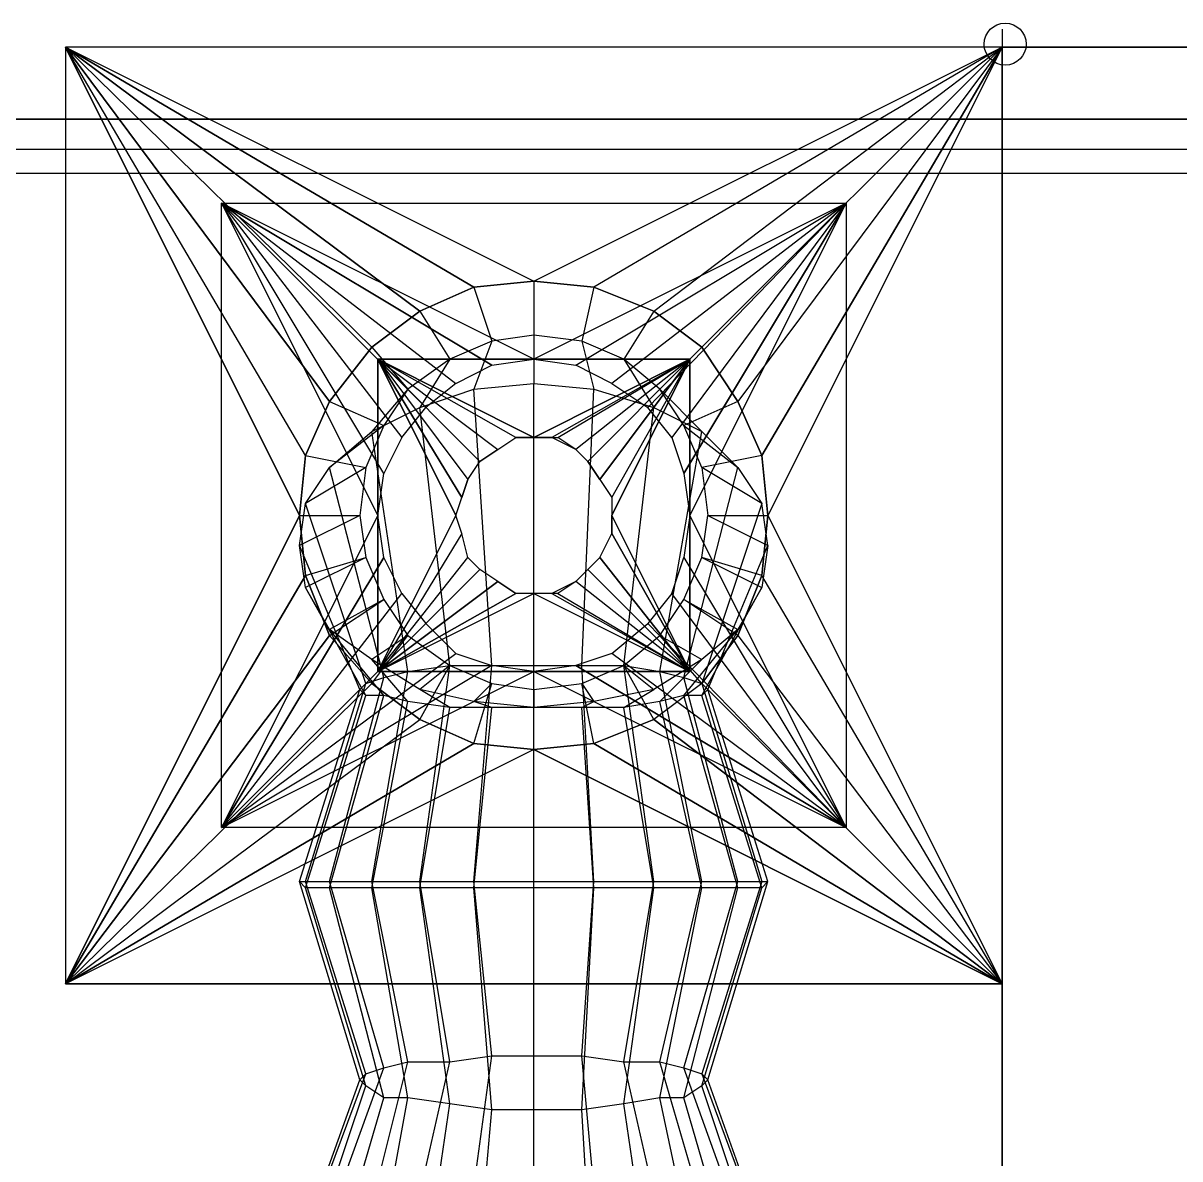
# Model space of a CAD drawing. Header units: metres. Extents: x 114 to 218, y 8 to 180.
# Drawn here: x 190.584 to 193.547, y 151.041 to 153.951 of the extents above; entities that cross this region are included whole.
import ezdxf

# ---------------------------------------------------------------- set-up
doc = ezdxf.new("R2010")
doc.units = ezdxf.units.M
doc.header["$MEASUREMENT"] = 0
for name, color, linetype in [('_Route', 7, 'Continuous'), ('E-LIGHT', 7, 'Continuous'), ('E-LIGHT-CLRANCE', 7, 'Continuous'), ('E-TFP-LIGHT', 7, 'Continuous'), ('M-SA2S-ADist', 7, 'Continuous'), ('M-SA2S-Flex', 7, 'Continuous'), ('PL-NP-Pipe', 7, 'Continuous')]:
    doc.layers.add(name, color=color, linetype=linetype)

msp = doc.modelspace()

# ---------------------------------------------------------------- linework, layer by layer
at = {"layer": '_Route', "color": 4, "true_color": 0x00ffff}
msp.add_lwpolyline([(126.489, 153.6275), (187.0315, 153.6275), (202.3363, 153.6275)], dxfattribs=at)
msp.add_lwpolyline([(126.489, 153.6275), (187.0315, 153.6275), (202.3363, 153.6275)], dxfattribs=at)
at = {"layer": 'E-LIGHT', "color": 5, "true_color": 0x0000ff}
for points in [[(195.4914, 149.0899), (193.0919, 149.0899), (193.0919, 153.889), (195.4914, 153.889), (193.0919, 153.889), (193.0919, 149.0899), (195.4914, 149.0899)], [(193.0919, 153.889), (193.0919, 153.889)], [(193.0919, 153.889), (193.0919, 153.889)]]:
    msp.add_lwpolyline(points, dxfattribs=at)
at = {"layer": 'E-LIGHT-CLRANCE', "color": 150, "true_color": 0x007fff}
for points in [[(195.4914, 149.0899), (193.0919, 149.0899), (193.0919, 153.889), (195.4914, 153.889), (193.0919, 153.889), (193.0919, 149.0899), (195.4914, 149.0899)], [(193.0919, 153.889), (193.0919, 153.889)], [(193.0919, 153.889), (193.0919, 153.889)]]:
    msp.add_lwpolyline(points, dxfattribs=at)
at = {"layer": 'E-TFP-LIGHT', "color": 5, "true_color": 0x0000ff}
for points in [[(193.0919, 153.9352), (193.0919, 153.889), (193.138, 153.889)], [(193.0919, 153.8429), (193.0919, 153.889), (193.0303, 153.889)], [(193.0919, 153.889), (193.0919, 153.889)], [(193.0919, 153.889), (193.0919, 153.889)], [(193.138, 153.889), (193.138, 153.889)]]:
    msp.add_lwpolyline(points, dxfattribs=at)
msp.add_circle((193.0996, 153.8967), 0.0538, dxfattribs=at)
at = {"layer": 'M-SA2S-ADist', "color": 3, "true_color": 0x00ff00}
for points in [[(193.0919, 151.4895), (193.0919, 153.889), (190.6923, 153.889), (190.6923, 151.4895)], [(190.6923, 153.889), (191.2922, 152.6892)], [(191.2922, 152.6892), (190.6923, 153.889), (190.6923, 151.4895), (191.2922, 152.6892)], [(191.8921, 153.2891), (193.0919, 153.889), (190.6923, 153.889), (191.8921, 153.2891)], [(191.8921, 153.2891), (191.7383, 153.2737), (190.6923, 153.889), (191.8921, 153.2891)], [(191.2922, 152.6892), (190.6923, 151.4895), (191.3076, 152.5354), (191.2922, 152.6892), (191.3076, 152.843), (190.6923, 153.889)], [(191.3076, 152.843), (190.6923, 153.889), (191.7383, 153.2737), (191.8921, 153.2891), (192.0459, 153.2737)], [(191.7383, 153.2737), (191.5999, 153.2122), (190.6923, 153.889), (191.3691, 152.9815), (191.3076, 152.843)], [(190.6923, 153.889), (191.5999, 153.2122), (191.7383, 153.2737)], [(191.5999, 153.2122), (191.4768, 153.1199), (190.6923, 153.889)], [(191.3691, 152.9815), (190.6923, 153.889), (191.4768, 153.1199)], [(190.6923, 153.889), (190.6923, 153.889)], [(190.6923, 153.889), (190.6923, 153.889)], [(192.0459, 153.2737), (191.8921, 153.2891), (193.0919, 153.889), (192.0459, 153.2737)], [(192.0459, 153.2737), (192.1997, 153.2122), (193.0919, 153.889)], [(192.1997, 153.2122), (193.0919, 153.889), (192.0459, 153.2737), (192.1997, 153.2122)], [(192.4151, 152.9815), (192.3228, 153.1199), (193.0919, 153.889), (192.4151, 152.9815)], [(193.0919, 153.889), (192.3228, 153.1199)], [(193.0919, 153.889), (192.4151, 152.9815), (192.4766, 152.843)], [(192.492, 152.6892), (192.4766, 152.843), (193.0919, 153.889), (192.492, 152.6892)], [(193.0919, 153.889), (192.4766, 152.843), (192.492, 152.6892), (192.4766, 152.5354)], [(193.0919, 153.889), (192.492, 152.6892), (193.0919, 151.4895), (193.0919, 153.889)], [(193.0919, 153.889), (193.0919, 153.889)], [(193.0919, 153.889), (193.0919, 153.889)], [(191.4922, 152.6892), (191.0923, 151.8894), (191.0923, 153.4891), (191.4922, 152.6892)], [(191.8921, 153.0892), (191.0923, 153.4891), (192.692, 153.4891), (191.8921, 153.0892)], [(192.692, 151.8894), (191.0923, 151.8894), (191.0923, 153.4891), (192.692, 153.4891), (192.692, 151.8894)], [(191.5076, 152.5815), (191.4922, 152.6892), (191.5076, 152.7969), (191.0923, 153.4891), (191.5537, 152.8892), (191.5076, 152.7969)], [(191.5537, 152.8892), (191.6152, 152.9661), (191.0923, 153.4891), (191.6922, 153.0276), (191.6152, 152.9661)], [(191.6922, 153.0276), (191.7844, 153.0738), (191.0923, 153.4891)], [(191.6922, 153.0276), (191.6152, 152.9661), (191.0923, 153.4891), (191.6922, 153.0276), (191.7844, 153.0738), (191.8921, 153.0892), (191.0923, 153.4891), (191.7844, 153.0738), (191.8921, 153.0892)], [(191.5537, 152.8892), (191.5076, 152.7969), (191.0923, 153.4891), (191.5537, 152.8892), (191.6152, 152.9661)], [(191.0923, 153.4891), (191.4922, 152.6892), (191.5076, 152.7969)], [(191.0923, 153.4891), (191.0923, 153.4891)], [(191.0923, 153.4891), (191.0923, 153.4891)], [(191.8921, 153.0892), (191.9998, 153.0738), (192.692, 153.4891), (192.0921, 153.0276), (191.9998, 153.0738)], [(192.692, 153.4891), (191.8921, 153.0892), (191.9998, 153.0738)], [(192.0921, 153.0276), (191.9998, 153.0738), (192.692, 153.4891), (192.0921, 153.0276), (192.1844, 152.9661)], [(192.0921, 153.0276), (192.1844, 152.9661), (192.692, 153.4891), (192.2459, 152.8892), (192.1844, 152.9661)], [(192.2459, 152.8892), (192.1844, 152.9661), (192.692, 153.4891), (192.2459, 152.8892), (192.2766, 152.7969)], [(192.2459, 152.8892), (192.2766, 152.7969), (192.692, 153.4891)], [(192.292, 152.6892), (192.692, 153.4891), (192.2766, 152.7969), (192.292, 152.6892)], [(192.292, 152.6892), (192.692, 153.4891), (192.692, 151.8894), (192.292, 152.6892)], [(192.692, 153.4891), (192.692, 153.4891)], [(192.692, 153.4891), (192.692, 153.4891)], [(191.5999, 153.2122), (191.4768, 153.1199), (191.5999, 153.2122), (191.7383, 153.2737), (191.8921, 153.2891), (192.0459, 153.2737)], [(191.7383, 153.2737), (191.7383, 153.2737)], [(191.7383, 153.2737), (191.7383, 153.2737)], [(191.7383, 153.2737), (191.7383, 153.2737)], [(191.8921, 153.2891), (191.8921, 153.2891)], [(191.8921, 153.2891), (191.8921, 153.2891)], [(191.8921, 153.2891), (191.8921, 153.2891)], [(192.3228, 153.1199), (192.1997, 153.2122), (192.0459, 153.2737)], [(192.0459, 153.2737), (192.0459, 153.2737)], [(192.0459, 153.2737), (192.0459, 153.2737)], [(192.0459, 153.2737), (192.0459, 153.2737)], [(191.5999, 153.2122), (191.5999, 153.2122)], [(191.5999, 153.2122), (191.5999, 153.2122)], [(191.5999, 153.2122), (191.5999, 153.2122)], [(192.3228, 153.1199), (192.1997, 153.2122)], [(192.1997, 153.2122), (192.1997, 153.2122)], [(192.3228, 153.1199), (192.1997, 153.2122)], [(192.1997, 153.2122), (192.1997, 153.2122)], [(192.1997, 153.2122), (192.1997, 153.2122)], [(192.1997, 153.2122), (192.1997, 153.2122)], [(191.4768, 153.1199), (191.3691, 152.9815), (191.4768, 153.1199)], [(191.3691, 152.9815), (191.4768, 153.1199)], [(191.4768, 153.1199), (191.4768, 153.1199)], [(191.4768, 153.1199), (191.4768, 153.1199)], [(191.4768, 153.1199), (191.4768, 153.1199)], [(192.4151, 152.9815), (192.3228, 153.1199), (192.4151, 152.9815), (192.4766, 152.843), (192.492, 152.6892), (192.4766, 152.5354)], [(192.3228, 153.1199), (192.3228, 153.1199)], [(192.3228, 153.1199), (192.3228, 153.1199)], [(192.3228, 153.1199), (192.3228, 153.1199)], [(191.7075, 152.6431), (191.6922, 152.6892), (191.7075, 152.7354), (191.4922, 153.0892), (191.7229, 152.7815), (191.7075, 152.7354)], [(191.7229, 152.7815), (191.7537, 152.8277), (191.4922, 153.0892), (191.7998, 152.8584), (191.7537, 152.8277)], [(191.7998, 152.8584), (191.846, 152.8892), (191.4922, 153.0892)], [(192.292, 152.2893), (192.0921, 152.6892), (192.292, 153.0892), (191.8921, 152.8892), (191.4922, 153.0892), (191.6922, 152.6892), (191.4922, 152.2893), (191.8921, 152.4893), (192.292, 152.2893)], [(191.4922, 153.0892), (191.4922, 152.2893), (192.292, 152.2893), (192.292, 153.0892), (191.4922, 153.0892)], [(192.292, 152.2893), (191.4922, 152.2893), (191.4922, 153.0892), (192.292, 153.0892), (192.292, 152.2893)], [(191.7229, 152.5815), (191.7075, 152.6431), (191.4922, 152.2893), (191.6922, 152.6892), (191.4922, 153.0892), (191.7075, 152.7354)], [(191.4922, 153.0892), (191.7229, 152.7815)], [(191.8921, 152.8892), (191.846, 152.8892), (191.4922, 153.0892), (191.8921, 152.8892)], [(191.7537, 152.8277), (191.4922, 153.0892), (191.7998, 152.8584)], [(191.4922, 153.0892), (191.4922, 153.0892)], [(191.4922, 153.0892), (191.4922, 153.0892)], [(191.846, 152.8892), (191.8921, 152.8892), (191.9536, 152.8892), (192.292, 153.0892), (191.9998, 152.8584), (191.9536, 152.8892)], [(191.9382, 152.8892), (191.8921, 152.8892), (192.292, 153.0892), (191.9382, 152.8892)], [(191.8921, 153.0892), (191.8921, 153.0892)], [(191.8921, 153.0892), (191.8921, 153.0892)], [(191.9998, 152.8584), (192.0305, 152.8277), (192.292, 153.0892), (192.0613, 152.7815), (192.0305, 152.8277)], [(192.292, 153.0892), (191.9998, 152.8584)], [(192.0613, 152.7815), (192.292, 153.0892), (192.0305, 152.8277), (192.0613, 152.7815), (192.0921, 152.7354), (192.292, 153.0892), (192.0921, 152.6892)], [(192.0613, 152.7815), (192.0921, 152.7354), (192.292, 153.0892)], [(192.292, 153.0892), (192.292, 153.0892)], [(192.292, 153.0892), (192.292, 153.0892)], [(191.7844, 153.0738), (191.7844, 153.0738)], [(191.7844, 153.0738), (191.7844, 153.0738)], [(191.9998, 153.0738), (191.9998, 153.0738)], [(191.9998, 153.0738), (191.9998, 153.0738)], [(191.6922, 153.0276), (191.6922, 153.0276)], [(191.6922, 153.0276), (191.6922, 153.0276)], [(192.0921, 153.0276), (192.0921, 153.0276)], [(192.0921, 153.0276), (192.0921, 153.0276)], [(191.3691, 152.9815), (191.3076, 152.843), (191.3691, 152.9815)], [(191.3691, 152.9815), (191.3691, 152.9815)], [(191.3691, 152.9815), (191.3691, 152.9815)], [(191.3691, 152.9815), (191.3691, 152.9815)], [(192.4766, 152.843), (192.4151, 152.9815)], [(192.4151, 152.9815), (192.4151, 152.9815)], [(192.4151, 152.9815), (192.4151, 152.9815)], [(192.4151, 152.9815), (192.4151, 152.9815)], [(191.6152, 152.9661), (191.6152, 152.9661)], [(191.6152, 152.9661), (191.6152, 152.9661)], [(192.1844, 152.9661), (192.1844, 152.9661)], [(192.1844, 152.9661), (192.1844, 152.9661)], [(191.5537, 152.8892), (191.5537, 152.8892)], [(191.5537, 152.8892), (191.5537, 152.8892)], [(191.7075, 152.6431), (191.6922, 152.6892), (191.7075, 152.7354), (191.7229, 152.7815), (191.7537, 152.8277), (191.7998, 152.8584), (191.846, 152.8892)], [(191.846, 152.8892), (191.846, 152.8892)], [(191.846, 152.8892), (191.846, 152.8892)], [(191.8921, 152.8892), (191.8921, 152.8892)], [(191.8921, 152.8892), (191.8921, 152.8892)], [(192.0305, 152.8277), (191.9998, 152.8584), (191.9382, 152.8892)], [(191.9382, 152.8892), (191.9382, 152.8892)], [(191.9536, 152.8892), (191.9536, 152.8892)], [(192.2459, 152.8892), (192.2459, 152.8892)], [(192.2459, 152.8892), (192.2459, 152.8892)], [(191.7998, 152.8584), (191.7998, 152.8584)], [(191.7998, 152.8584), (191.7998, 152.8584)], [(191.9998, 152.8584), (191.9998, 152.8584)], [(191.9998, 152.8584), (191.9998, 152.8584)], [(191.3076, 152.843), (191.2922, 152.6892), (191.3076, 152.843)], [(191.3076, 152.843), (191.3076, 152.843)], [(191.3076, 152.843), (191.3076, 152.843)], [(191.3076, 152.843), (191.3076, 152.843)], [(191.7537, 152.8277), (191.7537, 152.8277)], [(191.7537, 152.8277), (191.7537, 152.8277)], [(192.0305, 152.8277), (192.0305, 152.8277)], [(192.0305, 152.8277), (192.0305, 152.8277)], [(192.4766, 152.843), (192.4766, 152.843)], [(192.4766, 152.843), (192.4766, 152.843)], [(192.4766, 152.843), (192.4766, 152.843)], [(191.5076, 152.7969), (191.5076, 152.7969)], [(191.5076, 152.7969), (191.5076, 152.7969)], [(192.2766, 152.7969), (192.292, 152.6892), (192.2766, 152.5815), (192.692, 151.8894), (192.2459, 152.4893), (192.2766, 152.5815)], [(192.2766, 152.7969), (192.2766, 152.7969)], [(192.2766, 152.7969), (192.2766, 152.7969)], [(191.7229, 152.7815), (191.7229, 152.7815)], [(191.7229, 152.7815), (191.7229, 152.7815)], [(192.0613, 152.7815), (192.0613, 152.7815)], [(192.0613, 152.7815), (192.0613, 152.7815)], [(191.7075, 152.7354), (191.7075, 152.7354)], [(191.7075, 152.7354), (191.7075, 152.7354)], [(192.0921, 152.7354), (192.0921, 152.6892), (192.0921, 152.6431), (192.292, 152.2893), (192.0613, 152.5815), (192.0921, 152.6431)], [(192.0921, 152.7354), (192.0921, 152.6892)], [(192.0921, 152.7354), (192.0921, 152.7354)], [(192.0921, 152.7354), (192.0921, 152.7354)], [(191.4922, 152.6892), (191.0923, 151.8894), (191.5076, 152.5815), (191.4922, 152.6892)], [(191.2922, 152.6892), (191.3076, 152.5354), (191.2922, 152.6892)], [(191.2922, 152.6892), (191.2922, 152.6892)], [(191.2922, 152.6892), (191.2922, 152.6892)], [(191.2922, 152.6892), (191.2922, 152.6892)], [(191.4922, 152.6892), (191.4922, 152.6892)], [(191.4922, 152.6892), (191.4922, 152.6892)], [(191.6922, 152.6892), (191.6922, 152.6892)], [(191.6922, 152.6892), (191.6922, 152.6892)], [(192.0613, 152.5815), (192.0921, 152.6431), (192.0921, 152.6892), (192.292, 152.2893), (192.0921, 152.6431)], [(192.0921, 152.6892), (192.0921, 152.6892)], [(192.0921, 152.6892), (192.0921, 152.6892)], [(192.692, 151.8894), (192.292, 152.6892), (192.2766, 152.5815)], [(192.292, 152.6892), (192.292, 152.6892)], [(192.292, 152.6892), (192.292, 152.6892)], [(192.4766, 152.5354), (192.492, 152.6892), (193.0919, 151.4895), (192.4766, 152.5354)], [(192.492, 152.6892), (192.492, 152.6892)], [(192.492, 152.6892), (192.492, 152.6892)], [(192.492, 152.6892), (192.492, 152.6892)], [(191.7229, 152.5815), (191.7075, 152.6431), (191.4922, 152.2893)], [(191.7075, 152.6431), (191.7075, 152.6431)], [(191.7075, 152.6431), (191.7075, 152.6431)], [(192.0921, 152.6431), (192.0921, 152.6431)], [(192.0921, 152.6431), (192.0921, 152.6431)], [(191.5537, 152.4893), (191.5076, 152.5815), (191.0923, 151.8894)], [(191.5537, 152.4893), (191.6152, 152.4124), (191.0923, 151.8894), (191.5537, 152.4893), (191.5076, 152.5815)], [(191.7998, 152.52), (191.7537, 152.5508), (191.4922, 152.2893), (191.7229, 152.5815), (191.7537, 152.5508)], [(191.7537, 152.5508), (191.4922, 152.2893), (191.7229, 152.5815)], [(191.5076, 152.5815), (191.5076, 152.5815)], [(191.5076, 152.5815), (191.5076, 152.5815)], [(191.7998, 152.52), (191.7537, 152.5508), (191.7229, 152.5815)], [(191.7229, 152.5815), (191.7229, 152.5815)], [(191.7229, 152.5815), (191.7229, 152.5815)], [(191.9998, 152.52), (192.0305, 152.5508), (192.0613, 152.5815), (192.292, 152.2893), (192.0305, 152.5508)], [(192.0613, 152.5815), (192.0305, 152.5508), (192.292, 152.2893)], [(192.0613, 152.5815), (192.0613, 152.5815)], [(192.0613, 152.5815), (192.0613, 152.5815)], [(192.2459, 152.4893), (192.2766, 152.5815), (192.692, 151.8894), (192.2459, 152.4893), (192.1844, 152.4124)], [(192.2766, 152.5815), (192.2766, 152.5815)], [(192.2766, 152.5815), (192.2766, 152.5815)], [(191.3076, 152.5354), (191.3691, 152.3816), (190.6923, 151.4895), (191.5999, 152.1662), (191.7383, 152.1047)], [(191.3076, 152.5354), (190.6923, 151.4895), (191.3691, 152.3816)], [(191.3076, 152.5354), (191.3691, 152.3816), (191.3076, 152.5354)], [(191.3076, 152.5354), (191.3076, 152.5354)], [(191.3076, 152.5354), (191.3076, 152.5354)], [(191.3076, 152.5354), (191.3076, 152.5354)], [(191.7537, 152.5508), (191.7537, 152.5508)], [(191.7537, 152.5508), (191.7537, 152.5508)], [(192.0305, 152.5508), (191.9998, 152.52)], [(192.0305, 152.5508), (192.0305, 152.5508)], [(192.0305, 152.5508), (192.0305, 152.5508)], [(192.4151, 152.3816), (192.4766, 152.5354)], [(192.4766, 152.5354), (192.4151, 152.3816), (193.0919, 151.4895)], [(192.4151, 152.3816), (193.0919, 151.4895), (192.4766, 152.5354), (192.4151, 152.3816)], [(192.4766, 152.5354), (192.4766, 152.5354)], [(192.4766, 152.5354), (192.4766, 152.5354)], [(192.4766, 152.5354), (192.4766, 152.5354)], [(192.4766, 152.5354), (192.4766, 152.5354)], [(191.9536, 152.4893), (191.8921, 152.4893), (191.846, 152.4893), (191.4922, 152.2893), (191.7998, 152.52), (191.846, 152.4893)], [(191.4922, 152.2893), (191.846, 152.4893), (191.7998, 152.52), (191.4922, 152.2893), (191.8921, 152.4893)], [(191.7998, 152.52), (191.7998, 152.52)], [(191.7998, 152.52), (191.7998, 152.52)], [(191.9382, 152.4893), (192.292, 152.2893), (191.9998, 152.52), (191.9382, 152.4893), (191.8921, 152.4893), (192.292, 152.2893)], [(191.9536, 152.4893), (192.292, 152.2893), (191.9998, 152.52), (191.9536, 152.4893)], [(191.9998, 152.52), (191.9998, 152.52)], [(191.9998, 152.52), (191.9998, 152.52)], [(191.6922, 152.3354), (191.6152, 152.4124), (191.0923, 151.8894), (191.5537, 152.4893), (191.6152, 152.4124)], [(191.5537, 152.4893), (191.5537, 152.4893)], [(191.5537, 152.4893), (191.5537, 152.4893)], [(191.8921, 152.4893), (191.846, 152.4893)], [(191.846, 152.4893), (191.846, 152.4893)], [(191.846, 152.4893), (191.846, 152.4893)], [(191.8921, 152.4893), (191.8921, 152.4893)], [(191.8921, 152.4893), (191.8921, 152.4893)], [(191.9382, 152.4893), (191.9382, 152.4893)], [(191.9536, 152.4893), (191.9536, 152.4893)], [(192.2459, 152.4893), (192.1844, 152.4124), (192.692, 151.8894), (192.0921, 152.3354), (192.1844, 152.4124)], [(192.2459, 152.4893), (192.2459, 152.4893)], [(192.2459, 152.4893), (192.2459, 152.4893)], [(191.6922, 152.3354), (191.7844, 152.3047), (191.0923, 151.8894), (191.6922, 152.3354), (191.6152, 152.4124)], [(191.6152, 152.4124), (191.6152, 152.4124)], [(191.6152, 152.4124), (191.6152, 152.4124)], [(192.0921, 152.3354), (192.1844, 152.4124), (192.692, 151.8894), (192.0921, 152.3354), (191.9998, 152.3047)], [(192.1844, 152.4124), (192.1844, 152.4124)], [(192.1844, 152.4124), (192.1844, 152.4124)], [(191.3691, 152.3816), (191.4768, 152.2585), (191.3691, 152.3816)], [(191.4768, 152.2585), (191.3691, 152.3816)], [(191.3691, 152.3816), (191.3691, 152.3816)], [(191.3691, 152.3816), (191.3691, 152.3816)], [(191.3691, 152.3816), (191.3691, 152.3816)], [(192.4151, 152.3816), (192.3228, 152.2585), (192.1997, 152.1662)], [(192.4151, 152.3816), (192.3228, 152.2585), (192.1997, 152.1662)], [(193.0919, 151.4895), (192.3228, 152.2585), (192.4151, 152.3816)], [(192.4151, 152.3816), (192.4151, 152.3816)], [(192.4151, 152.3816), (192.4151, 152.3816)], [(192.4151, 152.3816), (192.4151, 152.3816)], [(192.4151, 152.3816), (192.4151, 152.3816)], [(191.9998, 152.3047), (191.8921, 152.2893), (191.7844, 152.3047), (191.0923, 151.8894), (191.6922, 152.3354), (191.7844, 152.3047)], [(191.6922, 152.3354), (191.6922, 152.3354)], [(191.6922, 152.3354), (191.6922, 152.3354)], [(192.0921, 152.3354), (191.9998, 152.3047), (192.692, 151.8894)], [(192.0921, 152.3354), (192.0921, 152.3354)], [(192.0921, 152.3354), (192.0921, 152.3354)], [(191.0923, 151.8894), (191.8921, 152.2893), (191.7844, 152.3047)], [(191.8921, 152.2893), (192.692, 151.8894), (191.0923, 151.8894), (191.8921, 152.2893)], [(191.4922, 152.2893), (191.4922, 152.2893)], [(191.4922, 152.2893), (191.4922, 152.2893)], [(191.7844, 152.3047), (191.7844, 152.3047)], [(191.7844, 152.3047), (191.7844, 152.3047)], [(191.8921, 152.2893), (192.692, 151.8894), (191.9998, 152.3047), (191.8921, 152.2893)], [(191.8921, 152.2893), (191.8921, 152.2893)], [(191.8921, 152.2893), (191.8921, 152.2893)], [(191.9998, 152.3047), (191.9998, 152.3047)], [(191.9998, 152.3047), (191.9998, 152.3047)], [(192.292, 152.2893), (192.292, 152.2893)], [(192.292, 152.2893), (192.292, 152.2893)], [(190.6923, 151.4895), (191.4768, 152.2585), (191.5999, 152.1662)], [(191.4768, 152.2585), (190.6923, 151.4895)], [(191.4768, 152.2585), (191.5999, 152.1662), (191.4768, 152.2585)], [(191.4768, 152.2585), (191.4768, 152.2585)], [(191.4768, 152.2585), (191.4768, 152.2585)], [(191.4768, 152.2585), (191.4768, 152.2585)], [(192.3228, 152.2585), (192.1997, 152.1662)], [(193.0919, 151.4895), (192.3228, 152.2585)], [(192.3228, 152.2585), (192.3228, 152.2585)], [(192.3228, 152.2585), (192.3228, 152.2585)], [(192.3228, 152.2585), (192.3228, 152.2585)], [(190.6923, 151.4895), (191.5999, 152.1662), (191.7383, 152.1047)], [(191.8921, 152.0893), (191.7383, 152.1047), (191.5999, 152.1662)], [(191.5999, 152.1662), (191.5999, 152.1662)], [(191.5999, 152.1662), (191.5999, 152.1662)], [(191.5999, 152.1662), (191.5999, 152.1662)], [(191.8921, 152.0893), (192.0459, 152.1047), (192.1997, 152.1662)], [(192.0459, 152.1047), (192.1997, 152.1662), (193.0919, 151.4895)], [(193.0919, 151.4895), (192.1997, 152.1662), (192.0459, 152.1047)], [(192.1997, 152.1662), (192.1997, 152.1662)], [(192.1997, 152.1662), (192.1997, 152.1662)], [(192.1997, 152.1662), (192.1997, 152.1662)], [(192.1997, 152.1662), (192.1997, 152.1662)], [(191.7383, 152.1047), (191.8921, 152.0893), (190.6923, 151.4895), (191.7383, 152.1047)], [(193.0919, 151.4895), (192.0459, 152.1047), (191.8921, 152.0893), (191.7383, 152.1047), (190.6923, 151.4895)], [(191.8921, 152.0893), (193.0919, 151.4895), (190.6923, 151.4895)], [(191.8921, 152.0893), (190.6923, 151.4895), (193.0919, 151.4895), (191.8921, 152.0893)], [(191.7383, 152.1047), (191.7383, 152.1047)], [(191.7383, 152.1047), (191.7383, 152.1047)], [(191.7383, 152.1047), (191.7383, 152.1047)], [(191.8921, 152.0893), (192.0459, 152.1047), (193.0919, 151.4895)], [(191.8921, 152.0893), (191.8921, 152.0893)], [(191.8921, 152.0893), (191.8921, 152.0893)], [(191.8921, 152.0893), (191.8921, 152.0893)], [(192.0459, 152.1047), (192.0459, 152.1047)], [(192.0459, 152.1047), (192.0459, 152.1047)], [(192.0459, 152.1047), (192.0459, 152.1047)], [(192.0459, 152.1047), (192.0459, 152.1047)], [(191.0923, 151.8894), (191.0923, 151.8894)], [(191.0923, 151.8894), (191.0923, 151.8894)], [(192.692, 151.8894), (192.692, 151.8894)], [(192.692, 151.8894), (192.692, 151.8894)], [(190.6923, 151.4895), (190.6923, 151.4895)], [(190.6923, 151.4895), (190.6923, 151.4895)], [(193.0919, 151.4895), (193.0919, 151.4895)], [(193.0919, 151.4895), (193.0919, 151.4895)]]:
    msp.add_lwpolyline(points, dxfattribs=at)
at = {"layer": 'M-SA2S-Flex', "color": 5, "true_color": 0x0000ff}
for points in [[(191.8921, 152.0893), (191.7383, 152.1047), (191.5999, 152.1662), (191.4768, 152.2585), (191.3691, 152.3816), (191.3076, 152.5354), (191.2922, 152.6892), (191.3076, 152.843), (191.3691, 152.9815), (191.4768, 153.1199), (191.5999, 153.2122), (191.7383, 153.2737), (191.8921, 153.2891), (192.0459, 153.2737), (192.1997, 153.2122), (192.3228, 153.1199), (192.4151, 152.9815), (192.4766, 152.843), (192.492, 152.6892), (192.4766, 152.5354), (192.4151, 152.3816), (192.3228, 152.2585), (192.1997, 152.1662), (192.0459, 152.1047), (191.8921, 152.0893)], [(191.7383, 153.2737), (191.7844, 153.1353)], [(191.7383, 153.2737), (191.7383, 153.2737)], [(191.8921, 153.2891), (191.8921, 153.1507)], [(191.8921, 153.2891), (191.8921, 153.2891)], [(192.0459, 153.2737), (192.0152, 153.1353)], [(192.0459, 153.2737), (192.0459, 153.2737)], [(191.5999, 153.2122), (191.6768, 153.0892)], [(191.5999, 153.2122), (191.5999, 153.2122)], [(192.1997, 153.2122), (192.1228, 153.0892)], [(192.1997, 153.2122), (192.1997, 153.2122)], [(191.8921, 153.1507), (191.7844, 153.1353), (191.7383, 153.0123), (191.8921, 153.0276)], [(192.0152, 153.1353), (191.8921, 153.1507), (191.8921, 153.0276), (192.0459, 153.0123)], [(191.8921, 153.1507), (191.8921, 153.1507)], [(191.4768, 153.1199), (191.5691, 153.0123)], [(191.4768, 153.1199), (191.4768, 153.1199)], [(191.7844, 153.1353), (191.6768, 153.0892), (191.5999, 152.9661), (191.7383, 153.0123)], [(191.7844, 153.1353), (191.7844, 153.1353)], [(192.1228, 153.0892), (192.0152, 153.1353), (192.0459, 153.0123), (192.1997, 152.9661)], [(192.0152, 153.1353), (192.0152, 153.1353)], [(192.3228, 153.1199), (192.2151, 153.0123)], [(192.3228, 153.1199), (192.3228, 153.1199)], [(191.6768, 153.0892), (191.5691, 153.0123), (191.4768, 152.9046), (191.5999, 152.9661)], [(191.6768, 153.0892), (191.6768, 153.0892)], [(192.2151, 153.0123), (192.1228, 153.0892), (192.1997, 152.9661), (192.3228, 152.9046)], [(192.1228, 153.0892), (192.1228, 153.0892)], [(191.7844, 152.3047), (191.8921, 152.3047), (191.8921, 153.0276)], [(191.8921, 153.0276), (191.8921, 153.0276)], [(191.5691, 153.0123), (191.5076, 152.92), (191.3691, 152.8123), (191.4768, 152.9046)], [(191.5691, 153.0123), (191.5691, 153.0123)], [(191.6768, 152.3047), (191.7844, 152.3047), (191.7383, 153.0123)], [(191.7383, 153.0123), (191.7383, 153.0123)], [(191.8921, 152.3047), (192.0152, 152.3047), (192.0459, 153.0123)], [(192.0459, 153.0123), (192.0459, 153.0123)], [(192.2766, 152.92), (192.2151, 153.0123), (192.3228, 152.9046), (192.4151, 152.8123)], [(192.2151, 153.0123), (192.2151, 153.0123)], [(191.3691, 152.9815), (191.5076, 152.92)], [(191.3691, 152.9815), (191.3691, 152.9815)], [(192.4151, 152.9815), (192.2766, 152.92)], [(192.4151, 152.9815), (192.4151, 152.9815)], [(191.5691, 152.2893), (191.6768, 152.3047), (191.5999, 152.9661)], [(191.5999, 152.9661), (191.5999, 152.9661)], [(192.0152, 152.3047), (192.1228, 152.3047), (192.1997, 152.9661)], [(192.1997, 152.9661), (192.1997, 152.9661)], [(191.5076, 152.92), (191.4614, 152.8123), (191.3076, 152.72), (191.3691, 152.8123)], [(191.5076, 152.92), (191.5076, 152.92)], [(192.4766, 152.72), (192.3228, 152.8123), (192.2766, 152.92), (192.4151, 152.8123), (192.4766, 152.72)], [(192.2766, 152.92), (192.2766, 152.92)], [(191.5076, 152.2739), (191.5691, 152.2893), (191.4768, 152.9046)], [(191.4768, 152.9046), (191.4768, 152.9046)], [(192.1228, 152.3047), (192.2151, 152.2893), (192.3228, 152.9046)], [(192.3228, 152.9046), (192.3228, 152.9046)], [(191.3076, 152.843), (191.4614, 152.8123)], [(191.3076, 152.843), (191.3076, 152.843)], [(192.4766, 152.843), (192.3228, 152.8123), (192.3382, 152.6892), (192.492, 152.6892)], [(192.4766, 152.843), (192.4766, 152.843)], [(191.4614, 152.8123), (191.446, 152.6892), (191.2922, 152.6123), (191.3076, 152.72)], [(191.4614, 152.2585), (191.5076, 152.2739), (191.3691, 152.8123)], [(191.3691, 152.8123), (191.3691, 152.8123)], [(191.4614, 152.8123), (191.4614, 152.8123)], [(192.2151, 152.2893), (192.2766, 152.2739), (192.4151, 152.8123)], [(192.3228, 152.8123), (192.3228, 152.8123)], [(192.4151, 152.8123), (192.4151, 152.8123)], [(191.446, 152.2432), (191.4614, 152.2585), (191.3076, 152.72)], [(191.3076, 152.72), (191.3076, 152.72)], [(192.3382, 152.2432), (192.492, 152.6123), (192.4766, 152.72), (192.3228, 152.2585), (192.3382, 152.2432)], [(192.4766, 152.72), (192.4766, 152.72)], [(191.446, 152.6892), (191.4614, 152.5815), (191.3076, 152.5046), (191.2922, 152.6123)], [(191.2922, 152.6892), (191.446, 152.6892)], [(191.2922, 152.6892), (191.2922, 152.6892)], [(191.446, 152.6892), (191.446, 152.6892)], [(192.3228, 152.5815), (192.3382, 152.6892), (192.492, 152.6123), (192.4766, 152.5046)], [(192.3382, 152.6892), (192.3382, 152.6892)], [(192.492, 152.6892), (192.492, 152.6892)], [(191.4614, 152.2278), (191.446, 152.2432), (191.2922, 152.6123)], [(191.2922, 152.6123), (191.2922, 152.6123)], [(192.492, 152.6123), (192.492, 152.6123)], [(191.4614, 152.5815), (191.5076, 152.4739), (191.3691, 152.397), (191.3076, 152.5046)], [(191.3076, 152.5354), (191.4614, 152.5815)], [(191.4614, 152.5815), (191.4614, 152.5815)], [(192.2766, 152.4739), (192.3228, 152.5815), (192.4766, 152.5046), (192.4151, 152.397)], [(192.4766, 152.5354), (192.3228, 152.5815)], [(192.3228, 152.5815), (192.3228, 152.5815)], [(191.3076, 152.5354), (191.3076, 152.5354)], [(192.4766, 152.5354), (192.4766, 152.5354)], [(191.5076, 152.2278), (191.4614, 152.2278), (191.3076, 152.5046)], [(191.3076, 152.5046), (191.3076, 152.5046)], [(192.3228, 152.2585), (192.4766, 151.7509), (192.492, 151.7509), (192.3382, 152.2432), (192.3228, 152.2278), (192.4766, 152.5046)], [(192.4766, 152.5046), (192.4766, 152.5046)], [(191.5076, 152.4739), (191.5691, 152.3816), (191.4768, 152.3201), (191.3691, 152.397)], [(191.3691, 152.3816), (191.5076, 152.4739)], [(191.5076, 152.4739), (191.5076, 152.4739)], [(192.2151, 152.3816), (192.2766, 152.4739), (192.4151, 152.397), (192.3228, 152.3201)], [(192.4151, 152.3816), (192.2766, 152.4739)], [(192.2766, 152.4739), (192.2766, 152.4739)], [(191.5691, 152.2124), (191.5076, 152.2278), (191.3691, 152.397)], [(191.3691, 152.397), (191.3691, 152.397)], [(191.3691, 152.3816), (191.3691, 152.3816)], [(191.5691, 152.3816), (191.6768, 152.3047), (191.5999, 152.2432), (191.4768, 152.3201)], [(191.4768, 152.2585), (191.5691, 152.3816)], [(191.5691, 152.3816), (191.5691, 152.3816)], [(192.1228, 152.3047), (192.2151, 152.3816), (192.3228, 152.3201), (192.1997, 152.2432)], [(192.3228, 152.2585), (192.2151, 152.3816)], [(192.2151, 152.3816), (192.2151, 152.3816)], [(192.3228, 152.2278), (192.2766, 152.2278), (192.4151, 152.397)], [(192.4151, 152.397), (192.4151, 152.397)], [(192.4151, 152.3816), (192.4151, 152.3816)], [(191.6768, 152.197), (191.5691, 152.2124), (191.4768, 152.3201)], [(191.4768, 152.3201), (191.4768, 152.3201)], [(192.2766, 152.2278), (192.2151, 152.2124), (192.3228, 152.3201)], [(192.3228, 152.3201), (192.3228, 152.3201)], [(191.3691, 151.7509), (191.4768, 151.7509), (191.5691, 152.2893)], [(191.4768, 151.7509), (191.5999, 151.7509), (191.6768, 152.3047)], [(191.5691, 152.2893), (191.5691, 152.2893)], [(191.5999, 151.7509), (191.7383, 151.7509), (191.7844, 152.3047)], [(191.6768, 152.3047), (191.7844, 152.2585), (191.7383, 152.2124), (191.5999, 152.2432)], [(191.5999, 152.1662), (191.6768, 152.3047)], [(191.6768, 152.3047), (191.6768, 152.3047)], [(191.6768, 152.3047), (191.6768, 152.3047)], [(191.7383, 151.7509), (191.8921, 151.7509), (191.8921, 152.3047)], [(191.7844, 152.3047), (191.7844, 152.3047)], [(191.8921, 151.7509), (192.0459, 151.7509), (192.0152, 152.3047)], [(191.8921, 152.3047), (191.8921, 152.3047)], [(192.0152, 152.2585), (192.1228, 152.3047), (192.1997, 152.2432), (192.0459, 152.2124)], [(192.0152, 152.3047), (192.0152, 152.3047)], [(192.0459, 151.7509), (192.1997, 151.7509), (192.1228, 152.3047)], [(192.1997, 152.1662), (192.1228, 152.3047)], [(192.1228, 152.3047), (192.1228, 152.3047)], [(192.1228, 152.3047), (192.1228, 152.3047)], [(192.1997, 151.7509), (192.3228, 151.7509), (192.2151, 152.2893)], [(192.2151, 152.2893), (192.2151, 152.2893)], [(191.2922, 151.7509), (191.3076, 151.7509), (191.4614, 152.2585)], [(191.3076, 151.7509), (191.3691, 151.7509), (191.5076, 152.2739)], [(191.4614, 152.2585), (191.4614, 152.2585)], [(191.4768, 152.2585), (191.4768, 152.2585)], [(191.5076, 152.2739), (191.5076, 152.2739)], [(191.7844, 152.2585), (191.8921, 152.2432), (191.8921, 152.197), (191.7383, 152.2124)], [(191.7383, 152.1047), (191.7844, 152.2585)], [(191.7844, 152.2585), (191.7844, 152.2585)], [(191.8921, 152.2432), (192.0152, 152.2585), (192.0459, 152.2124), (191.8921, 152.197)], [(192.0459, 152.1047), (192.0152, 152.2585)], [(192.0152, 152.2585), (192.0152, 152.2585)], [(192.3228, 151.7509), (192.4151, 151.7509), (192.2766, 152.2739)], [(192.2766, 152.2739), (192.3228, 152.2585)], [(192.2766, 152.2739), (192.2766, 152.2739)], [(192.3228, 152.2585), (192.3228, 152.2585)], [(192.3228, 152.2585), (192.3228, 152.2585)], [(191.3076, 151.7355), (191.2922, 151.7509), (191.446, 152.2432)], [(191.3691, 151.7355), (191.3076, 151.7355), (191.4614, 152.2278)], [(191.4768, 151.7355), (191.3691, 151.7355), (191.5076, 152.2278)], [(191.446, 152.2432), (191.446, 152.2432)], [(191.4614, 152.2278), (191.4614, 152.2278)], [(191.5076, 152.2278), (191.5076, 152.2278)], [(191.7844, 152.197), (191.6768, 152.197), (191.5999, 152.2432)], [(191.5999, 152.2432), (191.5999, 152.2432)], [(191.8921, 152.0893), (191.8921, 152.2432)], [(191.8921, 152.2432), (191.8921, 152.2432)], [(192.2151, 152.2124), (192.1228, 152.197), (192.1997, 152.2432)], [(192.1997, 152.2432), (192.1997, 152.2432)], [(192.4766, 151.7355), (192.4151, 151.7355), (192.2766, 152.2278)], [(192.2766, 152.2278), (192.2766, 152.2278)], [(192.4766, 151.7509), (192.3228, 151.2587), (192.3382, 151.2433), (192.492, 151.7509), (192.4766, 151.7355), (192.3228, 152.2278)], [(192.3228, 152.2278), (192.3228, 152.2278)], [(192.3382, 152.2432), (192.3382, 152.2432)], [(191.5999, 151.7355), (191.4768, 151.7355), (191.5691, 152.2124)], [(191.5691, 152.2124), (191.5691, 152.2124)], [(191.7383, 151.7355), (191.5999, 151.7355), (191.6768, 152.197)], [(191.6768, 152.197), (191.6768, 152.197)], [(192.0152, 152.197), (191.8921, 152.197), (191.7844, 152.197), (191.7383, 152.2124)], [(191.7383, 152.2124), (191.7383, 152.2124)], [(191.8921, 151.7355), (191.7383, 151.7355), (191.7844, 152.197)], [(191.7844, 152.197), (191.7844, 152.197)], [(192.0459, 151.7355), (191.8921, 151.7355), (191.8921, 152.197)], [(191.8921, 152.197), (191.8921, 152.197)], [(191.8921, 152.197), (191.8921, 152.197)], [(192.1228, 152.197), (192.0152, 152.197), (192.0459, 152.2124)], [(192.1997, 151.7355), (192.0459, 151.7355), (192.0152, 152.197)], [(192.0152, 152.197), (192.0152, 152.197)], [(192.0459, 152.2124), (192.0459, 152.2124)], [(192.3228, 151.7355), (192.1997, 151.7355), (192.1228, 152.197)], [(192.1228, 152.197), (192.1228, 152.197)], [(192.4151, 151.7355), (192.3228, 151.7355), (192.2151, 152.2124)], [(192.2151, 152.2124), (192.2151, 152.2124)], [(191.5999, 152.1662), (191.5999, 152.1662)], [(192.1997, 152.1662), (192.1997, 152.1662)], [(191.7383, 152.1047), (191.7383, 152.1047)], [(191.8921, 152.0893), (191.8921, 152.0893)], [(192.0459, 152.1047), (192.0459, 152.1047)], [(191.4614, 151.228), (191.446, 151.2433), (191.2922, 151.7509)], [(191.2922, 151.7509), (191.2922, 151.7509)], [(191.446, 151.2433), (191.4614, 151.2587), (191.3076, 151.7509)], [(191.3076, 151.7509), (191.3076, 151.7509)], [(191.5076, 151.1972), (191.4614, 151.228), (191.3076, 151.7355)], [(191.3076, 151.7355), (191.3076, 151.7355)], [(191.4614, 151.2587), (191.5076, 151.2741), (191.3691, 151.7509)], [(191.3691, 151.7509), (191.3691, 151.7509)], [(191.5691, 151.1972), (191.5076, 151.1972), (191.3691, 151.7355)], [(191.3691, 151.7355), (191.3691, 151.7355)], [(191.5076, 151.2741), (191.5691, 151.2895), (191.4768, 151.7509)], [(191.4768, 151.7509), (191.4768, 151.7509)], [(191.6768, 151.1818), (191.5691, 151.1972), (191.4768, 151.7355)], [(191.4768, 151.7355), (191.4768, 151.7355)], [(191.5691, 151.2895), (191.6768, 151.2895), (191.5999, 151.7509)], [(191.5999, 151.7509), (191.5999, 151.7509)], [(191.7844, 151.1664), (191.6768, 151.1818), (191.5999, 151.7355)], [(191.5999, 151.7355), (191.5999, 151.7355)], [(191.6768, 151.2895), (191.7844, 151.3049), (191.7383, 151.7509)], [(191.7383, 151.7509), (191.7383, 151.7509)], [(191.8921, 151.1664), (191.7844, 151.1664), (191.7383, 151.7355)], [(191.7383, 151.7355), (191.7383, 151.7355)], [(191.7844, 151.3049), (191.8921, 151.3049), (191.8921, 151.7509)], [(191.8921, 151.3049), (192.0152, 151.3049), (192.0459, 151.7509)], [(191.8921, 151.7509), (191.8921, 151.7509)], [(192.0152, 151.1664), (191.8921, 151.1664), (191.8921, 151.7355)], [(191.8921, 151.7355), (191.8921, 151.7355)], [(192.0152, 151.3049), (192.1228, 151.2895), (192.1997, 151.7509)], [(192.1228, 151.1818), (192.0152, 151.1664), (192.0459, 151.7355)], [(192.0459, 151.7509), (192.0459, 151.7509)], [(192.0459, 151.7355), (192.0459, 151.7355)], [(192.1228, 151.2895), (192.2151, 151.2895), (192.3228, 151.7509)], [(192.2151, 151.1972), (192.1228, 151.1818), (192.1997, 151.7355)], [(192.1997, 151.7509), (192.1997, 151.7509)], [(192.1997, 151.7355), (192.1997, 151.7355)], [(192.2151, 151.2895), (192.2766, 151.2741), (192.4151, 151.7509)], [(192.2766, 151.1972), (192.2151, 151.1972), (192.3228, 151.7355)], [(192.3228, 151.228), (192.2766, 151.1972), (192.4151, 151.7355)], [(192.3228, 151.7509), (192.3228, 151.7509)], [(192.3228, 151.2587), (192.4766, 150.8434), (192.492, 150.8127), (192.3382, 151.2433), (192.3228, 151.228), (192.4766, 151.7355)], [(192.3228, 151.7355), (192.3228, 151.7355)], [(192.4151, 151.7509), (192.4766, 151.7509)], [(192.4151, 151.7509), (192.4151, 151.7509)], [(192.4151, 151.7355), (192.4151, 151.7355)], [(192.4766, 151.7509), (192.4766, 151.7509)], [(192.4766, 151.7355), (192.4766, 151.7355)], [(192.492, 151.7509), (192.492, 151.7509)], [(191.3691, 150.8896), (191.4768, 150.9203), (191.5691, 151.2895)], [(191.4768, 150.9203), (191.5999, 150.9511), (191.6768, 151.2895)], [(191.5691, 151.2895), (191.5691, 151.2895)], [(191.5999, 150.9511), (191.7383, 150.9665), (191.7844, 151.3049)], [(191.6768, 151.2895), (191.6768, 151.2895)], [(191.7383, 150.9665), (191.8921, 150.9818), (191.8921, 151.3049)], [(191.7844, 151.3049), (191.7844, 151.3049)], [(191.8921, 150.9818), (192.0459, 150.9665), (192.0152, 151.3049)], [(191.8921, 151.3049), (191.8921, 151.3049)], [(192.0152, 151.3049), (192.0152, 151.3049)], [(192.0459, 150.9665), (192.1997, 150.9511), (192.1228, 151.2895)], [(192.1228, 151.2895), (192.1228, 151.2895)], [(192.1997, 150.9511), (192.3228, 150.9203), (192.2151, 151.2895)], [(192.2151, 151.2895), (192.2151, 151.2895)], [(191.2922, 150.8127), (191.3076, 150.8434), (191.4614, 151.2587)], [(191.3076, 150.8434), (191.3691, 150.8896), (191.5076, 151.2741)], [(191.4614, 151.2587), (191.4614, 151.2587)], [(191.5076, 151.2741), (191.5076, 151.2741)], [(192.3228, 150.9203), (192.4151, 150.8896), (192.2766, 151.2741)], [(192.2766, 151.2741), (192.3228, 151.2587)], [(192.2766, 151.2741), (192.2766, 151.2741)], [(192.3228, 151.2587), (192.3228, 151.2587)], [(191.3076, 150.7665), (191.2922, 150.8127), (191.446, 151.2433)], [(191.3691, 150.7204), (191.3076, 150.7665), (191.4614, 151.228)], [(191.446, 151.2433), (191.446, 151.2433)], [(191.4614, 151.228), (191.4614, 151.228)], [(192.4766, 150.8434), (192.3228, 150.4589), (192.3382, 150.4127), (192.492, 150.8127), (192.4766, 150.7665), (192.3228, 151.228)], [(192.3228, 151.228), (192.3228, 151.228)], [(192.3382, 151.2433), (192.3382, 151.2433)], [(191.4768, 150.6896), (191.3691, 150.7204), (191.5076, 151.1972)], [(191.5999, 150.6588), (191.4768, 150.6896), (191.5691, 151.1972)], [(191.5076, 151.1972), (191.5076, 151.1972)], [(191.5691, 151.1972), (191.5691, 151.1972)], [(192.4151, 150.7204), (192.3228, 150.6896), (192.2151, 151.1972)], [(192.2151, 151.1972), (192.2151, 151.1972)], [(192.4766, 150.7665), (192.4151, 150.7204), (192.2766, 151.1972)], [(192.2766, 151.1972), (192.2766, 151.1972)], [(191.7383, 150.6434), (191.5999, 150.6588), (191.6768, 151.1818)], [(191.6768, 151.1818), (191.6768, 151.1818)], [(191.8921, 150.6434), (191.7383, 150.6434), (191.7844, 151.1664)], [(191.7844, 151.1664), (191.7844, 151.1664)], [(192.0459, 150.6434), (191.8921, 150.6434), (191.8921, 151.1664)], [(191.8921, 151.1664), (191.8921, 151.1664)], [(192.1997, 150.6588), (192.0459, 150.6434), (192.0152, 151.1664)], [(192.0152, 151.1664), (192.0152, 151.1664)], [(192.3228, 150.6896), (192.1997, 150.6588), (192.1228, 151.1818)], [(192.1228, 151.1818), (192.1228, 151.1818)]]:
    msp.add_lwpolyline(points, dxfattribs=at)
at = {"layer": 'PL-NP-Pipe', "color": 61, "true_color": 0xdfff7f}
for points in [[(187.1238, 153.7044), (187.1238, 153.6736), (187.1238, 153.6275), (187.1238, 153.5814), (187.1238, 153.566), (187.1238, 153.5814), (187.1238, 153.6275), (187.1238, 153.6736), (187.1238, 153.7044), (202.3363, 153.7044)], [(202.3363, 153.7044), (187.1238, 153.7044)], [(187.1238, 153.7044), (187.1238, 153.6736), (187.1238, 153.6275), (187.1238, 153.5814), (187.1238, 153.566), (187.1238, 153.5814), (187.1238, 153.6275), (187.1238, 153.6736), (187.1238, 153.7044), (202.3363, 153.7044)], [(202.3363, 153.7044), (187.1238, 153.7044)], [(187.1238, 153.6275), (202.3363, 153.6275)], [(187.1238, 153.6275), (187.1238, 153.6275), (202.3363, 153.6275)], [(187.1238, 153.6275), (202.3363, 153.6275)], [(187.1238, 153.6275), (187.1238, 153.6275), (202.3363, 153.6275)], [(187.1238, 153.566), (202.3363, 153.566)], [(187.1238, 153.566), (202.3363, 153.566)], [(187.1238, 153.566), (202.3363, 153.566)], [(187.1238, 153.566), (202.3363, 153.566)]]:
    msp.add_lwpolyline(points, dxfattribs=at)

doc.saveas('drawing.dxf')
